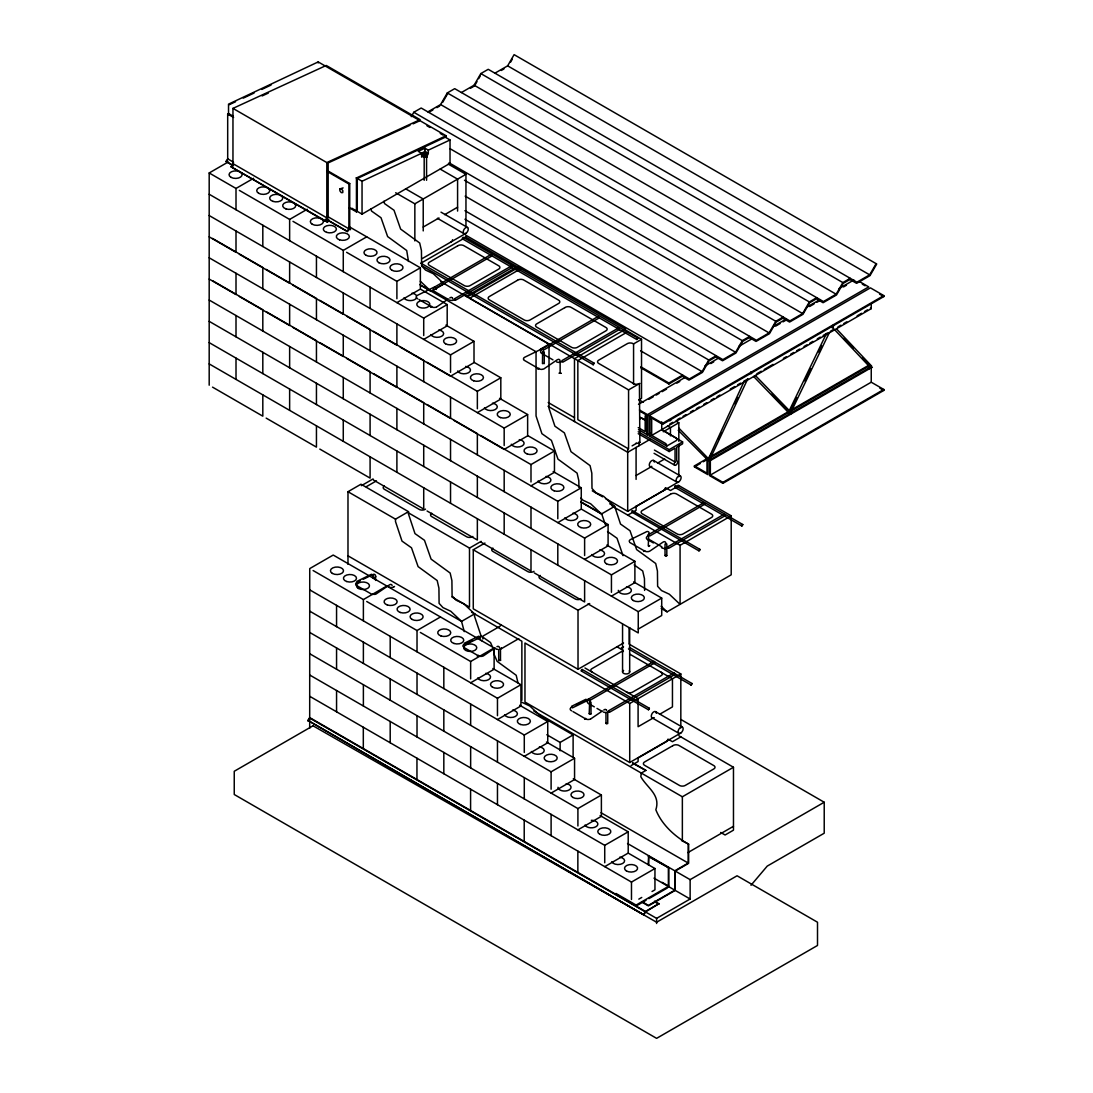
<?xml version="1.0" encoding="UTF-8"?>
<svg xmlns="http://www.w3.org/2000/svg" width="1093" height="1093" viewBox="0 0 1093 1093"><rect width="100%" height="100%" fill="white"/><g stroke="black" fill="none" stroke-linecap="round" stroke-linejoin="round"><path stroke-width="1.5" d="M423.032 156.121L423.961 152.924L426.297 152.774L427.773 153.84L426.844 157.037L424.494 157.187L423.032 156.121L423.92 154.892M424.494 157.187L424.535 155.233L423.073 154.154M426.844 157.037L427.773 153.84M339.95 188.87L339.855 190.756L341.262 192.628L342.751 192.614L342.847 190.728L341.44 188.857L339.95 188.87L343.12 187.887M752.271 372.071L751.028 373.779L751.301 372.044M653.71 661.798L654.502 661.552L654.885 662.836L590.848 699.848M454.51 298.813L454.62 299.742M707.717 459.361L708.36 460.495L709.617 459.893L678.753 428.019M788.6 411.979L789.501 413.154L790.458 411.815M424.193 180.29L424.193 153.061L425.382 152.364L426.571 153.061L426.571 180.277M426.571 153.061L425.382 153.744L424.193 153.061M544.259 352.042L544.259 363.614L542.606 363.354M498.736 660.459L500.485 660.322L498.736 660.459L498.709 650.376M589.209 713.729L590.999 713.729L589.209 713.729L589.66 701.679M607.749 711.789L607.722 723.539L606.424 723.853L606.232 723.047M649.788 545.571L648.928 546.432L648.709 545.489M666.812 543.986L666.812 555.613L665.924 556.118L665.036 555.613L665.036 544.013M542.483 363.614L542.606 351.727M648.272 545.94L648.709 533.89M431.721 306.313L430.546 307.229M538.986 368.245L537.811 369.147M478.447 655.281L477.272 656.183M585.725 718.361L584.646 719.344M644.774 550.558L643.586 551.473M752.093 372.071L751.356 372.918L750.659 372.207M455.535 300.233L511.975 267.648L511.975 266.624L511.21 266.077L454.62 298.717M649.884 535.925L704.848 504.16L704.302 502.753L703.701 503.326M501.236 647.766L501.345 648.709M608.514 710.846L608.61 711.775M708.565 458.541L743.513 382.659M747.544 379.298L709.944 459.169L709.056 458.8L711.256 454.114M718.402 438.867L721.257 432.76M734.838 403.782L737.707 397.674M789.16 410.845L826.212 334.034M790.157 411.364L796.756 397.674M804.817 380.965L810.678 368.806M818.753 352.083L821.676 346.003M788.477 412.362L790.362 413.386L829.546 332.258M833.891 328.925L869.946 367.125L871.367 367.166L871.449 365.882L836.773 329.157M411.269 116.637L413.782 112.278L421.188 108.016L789.911 320.905L802.631 313.554L809.339 301.941L816.731 297.679M427.882 111.882L440.602 104.545L447.31 92.932L454.702 88.656L823.439 301.545L836.145 294.208L842.853 282.595L850.258 278.319M442.624 102.414L447.652 93.697M461.41 92.536L474.116 85.186L480.824 73.573L488.229 69.31L856.953 282.185L869.673 274.849L876.135 263.659M476.985 81.606L474.471 85.951L470.441 88.273M478.666 78.696L480.333 75.8M494.924 73.176L507.644 65.84L514.106 54.65L876.723 264L870.014 275.614L856.611 283.36L849.22 279.098M510.499 62.246L512.18 59.35M308.007 720.478L309.688 717.582L645.485 911.453L658.888 903.706L645.485 911.931L643.804 914.841L308.007 720.478L643.804 914.841M308.007 720.97L309.688 718.06L656.606 918.366L690.134 899.006L690.134 879.646L824.218 802.235L824.218 833.208L767.231 866.107L751 885.262M640.594 350.798L689.355 378.957L702.061 371.62L708.77 360.007L716.175 355.731M464.962 210.703L722.869 359.611L735.589 352.26L742.297 340.647L749.689 336.384M449.045 162.802L756.397 340.251L769.103 332.914L775.811 321.301L783.216 317.025M643.804 914.349L645.485 911.453M232.29 165.125L226.019 161.45L227.686 158.827L227.686 114.027L228.533 113.549L232.959 116.104M226.374 161.723L227.809 159.469M328.925 219.884L327.531 222.07L324.84 220.936L230.978 166.751L232.959 163.636L232.959 108.385L326.247 65.457L420.108 119.656L326.821 162.57L232.959 108.385M232.768 165.904L233.67 164.496M324.84 220.936L326.821 217.835L326.821 162.57M326.52 219.474L347.219 231.429L348.899 228.806L348.899 184.007L326.725 171.205M347.219 231.429L349.733 228.314L349.733 183.528L327.558 170.727M632.041 510.923L631.904 512.139L698.946 550.845L699.834 550.339L699.834 549.314L632.355 510.65M665.063 555.476L666.812 555.613M436.831 287.801L491.795 256.035L491.249 254.642L490.648 255.202M511.21 266.077L512.071 267.553M598.076 316.519L598.964 318.063L598.076 316.519L541.8 349.009M618.474 327.996L619.239 329.58L618.474 327.996L561.884 360.635M724.031 514.325L725.028 515.773L668.588 548.358M609.525 712.281L674.996 674.449L674.449 673.042L673.903 673.821M448.444 298.908L437.487 306.368A3.825 2.213 0 0 1 436.681 306.928M495.17 647.862L484.226 655.335A3.825 2.213 0 0 1 477.805 655.486L464.402 647.753A4.017 2.323 0 0 1 463.582 647.22M602.434 710.942L591.491 718.415A3.825 2.213 0 0 1 590.671 718.975M635.853 443.307A4.194 2.418 0 0 0 639.856 442.364L639.419 383.616A4.194 2.418 0 0 1 633.148 383.342L599.21 363.737A4.194 2.418 0 0 1 599.21 359.87L626.863 343.912A4.194 2.418 0 0 1 633.571 343.912L641.523 339.308L641.523 398.344L638.872 399.874M670.842 419.521C667.113 421.338 672.181 420.996 670.515 419.07M446.094 136.816L446.094 135.764L318.186 61.918L228.533 104.149L228.533 114.929M209.187 385.201L209.187 172.967L228.246 161.955M209.187 172.967L236.006 188.447L253.603 178.296M428.88 112.278L432.896 109.956M436.927 107.633L439.605 106.089M501.291 70.471L503.969 68.927M348.899 184.007L349.733 183.528M239.353 190.387L289.631 219.42L307.229 209.255M446.094 135.764L356.441 177.995L356.441 211.864L357.274 211.386L357.274 178.487L445.261 137.199M420.955 153.676L424.972 151.353L428.333 153.28L428.306 150.151L424.945 148.211L418.277 151.353L421.625 153.28L421.625 157.16L424.303 155.602M351.727 208.176L362.043 214.132L450.029 163.335L450.029 139.959L445.602 137.404M395.666 192.751L414.848 203.817L465.96 174.306L465.96 226.593M292.992 221.346L343.27 250.379L366.729 236.839M423.223 227.043L438.976 217.958M444.701 214.652L457.584 207.205M465.96 233.328L423.223 258.003A4.194 2.418 0 0 1 422.294 258.535M420.682 263.345L465.96 237.208M346.618 252.319L396.896 281.352L420.368 267.799L420.368 289.085L396.896 302.638M434.536 287.076L490.812 254.601M420.778 285.41L431.079 291.353L444.291 283.729M209.187 194.253L423.715 318.118L447.187 304.564L447.187 325.864L423.715 339.404M466.383 296.244L517.495 266.733L625.606 329.143L574.481 358.668L574.481 421.556M467.217 296.954L518.342 267.443L465.222 236.785M520.855 268.673L469.73 298.184L628.571 389.887L639.883 383.356M209.187 215.54L450.535 354.883L474.007 341.344L474.007 362.63L450.535 376.183L400.257 347.15M540.366 349.214L549.028 344.213L440.657 281.625M544.109 349.733L598.964 318.063M427.076 362.302L477.354 391.335L500.813 377.782L500.813 399.082L477.354 412.621M562.799 362.166L619.239 329.58M347.984 564.33L347.984 491.713L360.977 484.213L408.495 511.661L408.495 514.065L414.985 533.603L424.48 540.297L431.093 559.124L450.166 573.046L451.901 580.615L452.092 595.863L455.972 600.098L463.774 603.76L474.54 613.897L474.54 616.315L481.043 635.839M361.387 485.675L373.068 478.925M366.196 486.768L376.429 480.865M209.187 257.798L504.174 428.101L527.632 414.561L527.632 435.847L504.174 449.401L453.882 420.368M347.984 491.713L395.502 519.161L408.495 511.661M640.812 366.824L668.889 383.028L682.647 375.09M640.812 367.781L668.889 383.998L682.305 376.252M715.819 356.905L709.111 360.772L702.416 372.385L689 380.132L681.622 375.855M749.347 337.546L742.639 341.426L735.931 353.025L722.528 360.772L715.136 356.509M782.861 318.2L776.153 322.066L769.458 333.679L756.042 341.426L748.664 337.15M849.903 279.494L843.195 283.36L836.5 294.973L823.084 302.72L816.389 298.84L809.681 302.72L802.972 314.319L789.57 322.066L782.178 317.803M480.701 435.52L530.993 464.552L554.452 450.999L554.452 472.299L530.993 485.839M638.503 404.328L684.232 377.932M704.876 366.005L718.156 358.34M738.8 346.426L752.08 338.762M772.724 326.834L786.004 319.17M806.648 307.256L819.928 299.591M839.096 288.525L853.852 279.999M648.832 399.341L653.259 396.786M656.21 395.079L659.161 393.371M662.112 391.677L666.539 389.122M676.854 383.151L679.805 381.457M710.778 363.573L713.729 361.865M775.675 326.097L780.101 323.542M783.053 321.848L786.004 320.14M809.599 306.518L814.025 303.963M816.977 302.255L819.928 300.561M843.523 286.926L846.474 285.232M639.446 409.984L647.493 414.63L868.73 286.899L859.344 281.475M661.73 421.884L661.743 429.617L675.597 437.637A2.09 1.216 60 0 1 676.827 440.274L666.771 446.067L649.174 435.916L649.174 415.586L870.411 287.855L883.813 295.602L883.813 296.572L662.577 424.303L650.007 417.048L650.007 436.394M649.174 415.586L662.577 423.333L883.813 295.602M640.375 411.474L646.66 415.108L646.66 434.467L647.493 434.946L650.444 433.238M313.104 570.532L363.382 599.565L386.84 586.012M632.096 445.876L636.495 443.334M669.818 423.988L672.769 422.294M677.195 419.739L680.147 418.032M683.098 416.324L686.035 414.63M690.462 412.075L693.413 410.367M696.364 408.659L699.315 406.965M703.742 404.41L706.693 402.702M711.119 400.147L714.071 398.439M717.008 396.745L719.959 395.038M730.288 389.081L734.715 386.526M737.666 384.818L740.617 383.124M743.568 381.416L747.995 378.861M756.834 373.751L761.261 371.196M764.212 369.489L773.065 364.379M783.38 358.422L786.332 356.714M790.758 354.159L793.709 352.465M796.66 350.757L799.611 349.05M804.038 346.495L806.989 344.801M809.94 343.093L812.891 341.385M817.304 338.844L820.256 337.136M823.207 335.428L827.633 332.873M830.584 331.179L833.535 329.471M837.962 326.916L840.913 325.208M843.864 323.514L846.802 321.807M857.131 315.85L861.557 313.295M864.508 311.587L867.459 309.879M666.771 446.067A2.09 1.216 60 0 0 665.541 443.444L651.688 435.424L871.244 308.663L871.244 303.827M650.403 439.181L627.696 452.283L548.03 406.282M663.287 431.749L678.821 422.772L678.821 441.326M407.525 512.316L469.498 548.085L481.18 541.349M623.556 642.998L578.019 669.285L473.269 608.815L473.269 549.779L484.95 543.043M209.187 300.056L557.799 501.318L581.271 487.779L581.271 509.065L557.799 522.618M638.23 431.749L669.189 449.619L682.592 441.886L682.592 443.813L676.731 447.201L676.731 461.014A2.364 1.366 -60 0 1 677.168 463.678A2.364 1.366 -60 0 1 674.6 465.153A2.364 1.366 -60 0 1 675.05 461.984L675.05 448.171L669.189 451.559L638.23 433.689M636.085 475.51L651.824 466.41A3.552 2.049 -60 0 1 649.283 464.99A3.552 2.049 -60 0 1 651.797 460.631A3.552 2.049 -60 0 1 654.311 462.079M657.549 463.118L664.708 458.978M580.807 502.042L601.464 513.97L614.662 506.346L620.523 524.053L630.019 530.747L636.618 549.574L655.704 563.496L657.439 571.065L657.617 586.313L661.511 590.548L669.312 594.209L680.078 604.347L680.078 545.325L612.203 506.141M694.424 465.905L706.993 473.173L706.993 458.65L707.827 459.142L707.827 474.622L694.424 466.875L694.424 465.905L707.704 458.24M708.469 457.803L788.176 411.774M791.127 410.08L867.897 365.759L868.73 366.237L868.73 369.338M694.424 466.875L700.326 463.473M703.277 461.765L706.228 460.057M709.302 458.281L868.73 366.237M871.244 382.208L883.813 389.463L883.813 390.433L722.91 483.325L709.507 475.592L709.507 460.098L870.411 367.207L871.244 367.699L871.244 382.208L710.341 475.1L710.341 460.59L871.244 367.699M366.729 601.492L417.02 630.524L440.479 616.971M665.364 488.093A4.194 2.418 0 0 1 663.738 490.402L635.989 506.428A4.194 2.418 0 0 1 635.566 506.701M605.563 498.531L627.696 511.319L678.821 481.794M209.187 321.342L584.618 538.098L608.091 524.544L608.091 545.844L584.618 559.384M627.696 515.186L636.085 510.349L636.085 506.469M678.821 485.675L670.446 490.511L666.061 487.984M474.758 613.774L461.56 621.398L347.984 555.831M710.341 475.1L722.91 482.368L883.813 389.463M647.589 535.201L703.851 502.712M483.106 636.003L500.129 626.18M209.187 342.628L611.438 574.863L634.896 561.324L634.896 582.61L611.438 596.15M724.126 514.229L667.673 546.828L667.673 547.853M420.368 632.464L470.646 661.484L494.118 647.944L494.118 669.23L470.646 682.783M680.078 545.325L731.203 515.814L731.203 574.836L667.085 611.848L661.21 608.459M518.82 638.613L501.81 648.436A4.194 2.418 0 0 1 500.321 649.146M473.269 549.779L578.019 610.263L589.701 603.514M209.187 363.914L638.257 611.643L661.716 598.09L661.716 615.509L638.257 629.062M309.743 589.878L497.465 698.263L520.924 684.71L520.924 705.996L497.465 719.549M620.756 648.491L623.556 646.878M309.743 611.165L524.285 735.029L547.743 721.489L547.743 742.775L524.285 756.315M588.526 699.124L653.887 661.388M608.61 710.751L673.998 673.001M546.828 734.728L560.122 742.42L573.115 734.92L573.115 756.588M680.83 733.007L629.718 762.518L524.968 702.034L524.968 643.012L629.718 703.496L680.83 673.971L680.83 727.952M309.743 632.464L551.104 771.808L574.563 758.255L574.563 779.541L551.104 793.094M653.846 717.623L638.093 726.708L638.093 698.646L584.974 667.987M659.571 714.316L672.455 706.884L672.455 678.821L629.609 654.079M631.112 765.578L638.093 761.548L638.093 757.681M680.83 736.873L672.455 741.71L668.069 739.182M309.743 653.751L577.91 808.574L601.382 795.021L601.382 816.321L577.91 829.86M632.587 763.215L645.895 770.415L641.29 773.079L640.826 776.754C647.261 788.026 660.732 794.707 655.855 809.776C661.675 824.655 675.228 836.883 688.645 844.151L688.645 863.306L675.228 871.053L675.228 890.399L648.409 905.878L642.506 902.476M533.849 711.051L682.36 796.783L733.471 767.272L733.471 830.161L725.096 834.997L720.711 832.47M309.743 675.037L604.73 845.34L628.202 831.8L628.202 853.087L604.73 866.64M648.258 864.795L648.668 856.202L668.779 867.815L668.779 887.161M681.513 840.531L688.645 844.151M309.743 696.323L631.481 882.078L654.953 868.539L654.953 889.825L652.015 891.519M687.934 852.581L733.471 826.294M648.258 856.434L668.779 867.815M627.532 843.509L674.818 870.807L688.221 863.06L688.221 844.397M638.818 899.129L641.755 897.449M615.987 894.416L615.987 893.459L636.099 905.072L668.779 886.191L662.085 882.324M646.045 900.29L636.099 906.029L636.099 905.072M648.887 898.651L667.358 887.981M642.506 901.985L648.409 905.4L674.818 890.167L674.818 870.807M539.751 349.897L525.2 357.015A4.017 2.323 0 0 0 523.971 357.794M356.96 581.339L371.483 574.249M360.307 580.697L357.397 582.118A4.017 2.323 0 0 0 356.687 585.575M363.218 579.276L371.948 575A3.962 2.459 -55.7 0 1 375.568 577.104L375.568 580.424M464.238 643.271L478.748 636.181M471.944 640.498L464.662 644.05A4.017 2.323 0 0 0 464.183 644.269M465.099 644.815L479.69 637.684M571.502 706.351L586.012 699.26M576.298 704.985L586.49 700.012A3.962 2.459 -55.7 0 1 588.908 699.342M572.363 707.895L586.955 700.763M229.366 104.641L235.542 101.745M243.261 98.124L254.068 93.055M261.787 89.421L271.037 85.076M356.154 177.831L362.043 181.233L421.625 153.28M428.306 150.151L450.029 139.959M262.129 95.938L268.304 93.096M410.012 125.258L328.16 162.925L328.16 217.685L326.629 220.089L327.531 220.472M413.099 123.837L419.275 121.009M349.733 228.314L350.566 229.694A2.391 1.38 -60 0 0 348.681 229.954M462.872 238.821L462.271 238.26L463.186 237.29L637.629 337.969L637.629 338.994L636.741 339.499L462.558 238.902M724.891 515.814L724.126 515.254M500.375 625.018L501.14 625.333M790.362 413.386L789.201 412.662M594.045 363.122L593.157 364.666L594.045 363.122L421.215 263.345M741.928 526.02L742.789 524.531L675.652 485.729L674.764 486.235L674.764 487.273L741.805 525.979L742.789 524.531M648.518 709.781L649.379 708.291L582.241 669.49L581.353 669.995L581.353 671.034L648.395 709.74L649.379 708.291M424.535 155.233L426.885 155.069M375.801 576.653L374.803 577.309M637.629 337.969L636.741 339.499M674.764 487.273L675.652 485.729M699.834 549.314L698.946 550.845M692.019 683.521L691.131 685.065L692.019 683.521L629.349 647.343M581.353 671.034L582.241 669.49M230.978 166.751L327.531 222.07M522.017 702.334L529.818 705.996L540.584 716.134L573.115 734.92M708.892 458.459L710.108 459.183M507.644 65.84L869.673 274.849M862.309 284.153L865.096 285.765M879.619 294.154L883.813 296.572M480.824 73.573L842.853 282.595M870.411 308.185L871.244 308.663M474.116 85.186L836.145 294.208M447.31 92.932L809.339 301.941M440.602 104.545L802.631 313.554M871.545 366.988L872.378 367.48M413.782 112.278L775.811 321.301M426.98 125.777L429.918 127.471M440.219 133.414L443.157 135.108M879.797 388.111L883.813 390.433M449.933 148.634L769.103 332.914M448.253 164.087L465.96 174.306M464.484 180.263L742.297 340.647M440.192 169.101L457.584 179.143L457.584 211.072M465.167 196.139L735.589 352.26M464.949 219.242L708.77 360.007M405.571 188.788L423.223 198.981L423.223 230.91M790.389 412.73L791.236 413.209M790.253 413.359L791.1 413.851M441.012 212.165L467.531 227.467A3.552 2.049 -60 0 1 466.397 232.973A3.552 2.049 -60 0 1 463.323 231.197A3.552 2.049 -60 0 1 467.531 227.467M437.446 218.313L463.978 233.629M465.645 235.118L702.061 371.62M641.523 339.308L624.772 329.635L624.772 330.605M227.686 114.027L233.601 117.443M349.091 207.629L356.441 211.864M421.802 265.736L593.157 364.666M348.981 226.593L420.368 267.799M227.686 158.827L233.601 162.242M326.725 216.004L348.899 228.806M232.959 163.636L326.821 217.835M326.93 219.666L347.642 231.593M226.019 161.45L233.41 165.712M638.981 399.778L643.408 402.333M675.87 421.065L678.821 422.772M434.959 291.735L447.037 298.703M543.576 354.433L552.962 359.857M667.509 425.915L670.446 427.609L670.446 435.861M419.739 284.563L536.048 351.714L536.048 415.955L541.909 433.675L551.405 440.37L558.004 459.183L577.09 473.119L578.825 480.674L578.907 487.464M420.559 289.208L447.187 304.564M639.856 417.212L645.744 420.614M661.962 429.973L682.592 441.886M709.944 459.169L710.778 459.661M709.507 460.098L710.341 460.59M419.015 299.55L431.079 306.518A3.825 2.213 0 0 0 436.162 307.147M445.903 325.113L474.007 341.344M654.42 450.07L675.05 461.984M639.883 442.378L639.009 441.886L639.009 445.753M654.065 453.308L674.695 465.222M653.573 460.454L680.392 475.933A3.552 2.049 -60 0 1 679.259 481.439A3.552 2.049 -60 0 1 676.184 479.663A3.552 2.049 -60 0 1 680.392 475.933M548.194 402.511L574.481 417.69M474.198 362.425L500.813 377.782M650.021 466.615L676.827 482.095M678.084 485.142L731.203 515.814M499.542 398.33L527.632 414.561M212.534 238.452L262.812 267.471L262.812 288.757M266.173 269.411L316.451 298.444L316.451 319.73M319.798 300.37L370.09 329.403L370.09 350.689M373.437 331.343L423.715 360.376L423.715 381.662M209.187 236.839L236.006 252.319L236.006 231.033M239.353 254.259L289.631 283.278L289.631 261.992M292.992 285.218L343.27 314.251L343.27 292.965M346.618 316.178L396.896 345.21L396.896 323.924M527.837 435.642L554.452 450.999M592.297 490.866L602.626 496.837M610.222 503.777L614.662 506.346M610.017 503.914L614.444 506.469L603.678 496.318L595.876 492.67L591.996 488.434L591.819 473.187L590.07 465.618L570.997 451.682L564.384 432.869L554.902 426.174L549.028 408.454L549.028 344.213M553.167 471.561L581.271 487.779M212.534 280.696L262.812 309.729L262.812 331.015M266.173 311.669L316.451 340.688L316.451 361.988M319.798 342.628L370.09 371.661L370.09 392.947M373.437 373.587L423.715 402.62L423.715 423.906M427.076 404.56L477.354 433.593L477.354 454.879M209.187 279.084L236.006 294.563L236.006 273.277M239.353 296.504L289.631 325.536L289.631 304.25M292.992 327.476L343.27 356.496L343.27 335.209M346.618 358.436L396.896 387.469L396.896 366.182M400.257 389.395L450.535 418.428L450.535 397.142M648.45 539.068L661.88 546.828M648.012 539.846L653.382 542.948M580.97 501.892L601.669 513.847L605.385 524.613M581.462 509.174L608.091 524.544M606.806 545.093L634.896 561.324M633.626 581.872L661.716 598.09M212.534 387.141L262.812 416.173L262.812 394.887M266.173 418.113L316.451 447.133L316.451 425.846M319.798 449.073L370.09 478.106L370.09 456.819M373.437 480.032L423.715 509.065L423.715 487.779M427.076 511.005L477.354 540.038L477.354 518.738M480.701 541.964L530.993 570.997L530.993 549.711M534.34 572.937L584.618 601.956L584.618 580.67M587.979 603.896L638.257 632.929L638.257 611.643M629.199 644.16L680.83 673.971M628.461 648.873L691.131 685.065M617.176 646.906L622.955 650.253M681.021 719.563L824.218 802.235M655.581 711.666L682.401 727.146A3.552 2.049 -60 0 1 681.281 732.652A3.552 2.049 -60 0 1 678.193 730.875A3.552 2.049 -60 0 1 682.401 727.146M451.792 596.901L469.498 607.121L469.498 548.085M471.589 612.189L521.867 641.222L521.867 700.258M652.029 717.814L678.849 733.307M678.89 735.753L733.471 767.272M494.118 647.944L333.215 555.053L309.743 568.592L309.688 728.307M588.963 703.769L594.319 706.87M597.01 708.414L601.027 710.737M357.138 585.821L370.541 593.554A3.825 2.213 0 0 0 373.191 594.469M573.005 711.598L585.069 718.566A3.825 2.213 0 0 0 590.165 719.18M492.834 668.492L520.924 684.71M632.656 762.764L645.895 770.415M519.653 705.258L547.743 721.489M546.459 742.038L574.563 758.255M573.279 778.803L601.382 795.021M601.041 812.741L688.221 863.06M600.098 815.569L628.202 831.8M675.365 871.135L690.134 879.646M628.325 853.168L654.953 868.539M653.997 878.144L674.818 890.167M675.365 890.481L690.134 899.006M654.475 901.151L658.888 903.706M655.95 902.49L658.888 904.198M645.512 420.177L641.359 417.772A2.09 1.216 60 0 0 640.129 419.002M638.23 427.582L645.157 431.598L645.184 416.119A3.306 1.913 60 0 1 646.66 415.108L646.837 434.495L638.462 429.645M607.53 531.553L617.026 538.248L623.01 555.64M483.42 637.52L490.525 642.534L492.369 646.796M833.358 324.84L833.426 326.22L832.292 326.329M634.2 564.917L642.711 570.997L644.446 578.566L644.597 590.425M871.449 365.882L870.042 365.841L869.946 367.125M444.072 283.852L433.306 273.715L425.505 270.053L421.625 265.818L421.433 250.57L419.698 243.001L400.625 229.079L394.013 210.252L384.517 203.558L383.971 201.249M420.313 281.215L431.079 291.353M601.464 513.97L590.698 503.818L582.883 500.17L580.943 498.053M661.101 606.219L667.085 611.848M678.247 430.273L707.922 460.249M755.263 375.391L790.307 411.624M771.986 394.067L787.22 409.82M753.555 376.402L788.804 412.867M844.028 338.256L853.305 348.08M862.582 357.903L870.697 366.51M393.972 586.572L394.081 586.777A4.194 2.418 0 0 0 394.532 586.504M464.252 631.631L461.56 621.398L450.781 611.26L442.979 607.599L439.099 603.363L438.921 588.116L437.186 580.547L418.1 566.611L411.501 547.798L402.005 541.103L395.502 521.566L395.502 519.161M370.978 208.736L371.538 211.058L381.02 217.753L387.632 236.58L406.705 250.502L408.495 261.459M517.959 682.852L516.21 675.283L497.137 661.361L494.036 654.215L493.599 649.625M424.945 148.211L424.972 151.353M651.688 435.424L651.674 419.944A3.306 1.913 60 0 0 650.007 417.048M722.91 482.368L722.91 483.325M682.36 796.783L682.36 840.626M678.821 444.701L678.821 476.739M669.189 449.619L669.189 451.559M668.889 383.028L668.889 383.998M668.37 868.047L668.37 886.437M662.577 423.333L662.577 424.303M656.606 918.366L656.606 923.489M648.668 856.202L648.668 864.549M647.493 414.63L647.493 434.946M636.085 447.447L636.085 479.376M633.571 343.912L633.571 384.381M631.481 882.078L631.481 899.498M629.677 627.614L629.677 671.894M629.718 703.496L629.718 762.518M629.144 627.969L629.144 643.64M628.571 389.887L628.571 448.909M628.12 332.532L628.12 331.562L577.842 360.594L577.842 419.63L627.696 448.417L627.696 511.319M622.559 624.212L622.559 671.894M611.438 574.863L611.438 592.283M605.973 713.456L605.973 723.402M604.73 845.34L604.73 862.76M590.999 702.157L590.999 713.729M584.618 538.098L584.618 555.517M578.019 610.263L578.019 669.285M577.91 808.574L577.91 825.994M577.855 851.119L577.855 872.405M560.135 373.287L560.135 361.687A4.591 2.418 -64 0 0 557.881 359.46M560.122 742.42L560.122 750.754M557.799 501.318L557.799 518.738M557.799 543.904L557.799 565.19M551.104 771.808L551.104 789.228M551.104 814.381L551.104 835.667M530.993 464.552L530.993 481.972M530.993 507.125L530.993 528.425M524.285 735.029L524.285 752.449M524.285 777.615L524.285 798.901M524.216 820.146L524.216 841.432M504.174 428.101L504.174 445.52M504.174 470.359L504.174 491.645M504.174 512.931L504.174 534.231M500.485 650.362L500.485 660.322M497.465 698.263L497.465 715.683M497.465 740.835L497.465 762.122M497.465 783.421L497.465 804.708M477.354 391.335L477.354 408.755M477.354 476.165L477.354 497.452M470.646 661.484L470.646 678.903M470.646 704.07L470.646 725.356M470.646 746.642L470.646 767.928M470.591 789.187L470.591 810.473M450.535 354.883L450.535 372.303M450.535 439.4L450.535 460.686M450.535 481.972L450.535 503.258M443.826 667.29L443.826 688.59M443.826 709.876L443.826 731.162M443.826 752.449L443.826 773.735M423.715 318.118L423.715 335.537M423.715 445.206L423.715 466.492M417.02 630.524L417.02 651.811M417.02 673.097L417.02 694.397M417.02 715.683L417.02 736.969M416.952 758.214L416.952 779.514M414.848 203.817L414.848 240.925M396.896 281.352L396.896 298.758M396.896 408.427L396.896 429.713M396.896 451.013L396.896 472.299M390.201 636.331L390.201 657.617M390.201 678.903L390.201 700.203M390.201 721.489L390.201 742.775M370.09 287.158L370.09 308.445M370.09 414.233L370.09 435.52M363.382 599.565L363.382 620.851M363.382 642.137L363.382 663.424M363.382 684.71L363.382 705.996M363.313 727.255L363.313 748.541M362.043 181.233L362.043 214.132M343.27 250.379L343.27 271.665M343.27 377.468L343.27 398.754M343.27 420.04L343.27 441.326M336.562 605.358L336.562 626.658M336.562 647.944L336.562 669.23M336.562 690.516L336.562 711.803M318.186 61.918L318.186 62.97M316.451 256.186L316.451 277.472M316.451 383.274L316.451 404.56M289.631 219.42L289.631 240.706M289.631 346.495L289.631 367.781M289.631 389.081L289.631 410.367M262.812 225.226L262.812 246.512M262.812 352.301L262.812 373.587M236.006 188.447L236.006 209.733M236.006 315.535L236.006 336.822M236.006 358.108L236.006 379.394M653.805 717.636A3.552 2.049 -60 0 1 651.291 716.188A3.552 2.049 -60 0 1 653.805 711.83A3.552 2.049 -60 0 1 656.319 713.292M626.535 586.709A6.517 3.757 0 0 1 631.262 590.999A6.517 3.757 0 0 1 624.281 594.1A6.517 3.757 0 0 1 618.324 590.357M599.715 549.943A6.517 3.757 0 0 1 602.639 556.241A6.517 3.757 0 0 1 591.737 554.547M572.896 513.177A6.517 3.757 0 0 1 575.82 519.462A6.517 3.757 0 0 1 564.917 517.781M546.076 476.398A6.517 3.757 0 0 1 549 482.696A6.517 3.757 0 0 1 538.098 481.016M519.271 439.632A6.517 3.757 0 0 1 522.181 445.93A6.517 3.757 0 0 1 511.278 444.236M492.451 403.18A6.517 3.757 0 0 1 495.375 409.479A6.517 3.757 0 0 1 484.459 407.798M465.632 366.415A6.517 3.757 0 0 1 468.555 372.713A6.517 3.757 0 0 1 457.653 371.019M438.812 329.963A6.517 3.757 0 0 1 441.736 336.261A6.517 3.757 0 0 1 430.833 334.581M416.611 297.802A6.517 3.757 0 0 1 410.312 300.589A6.517 3.757 0 0 1 404.014 297.802M411.993 293.197A6.517 3.757 0 0 1 416.611 295.861M421.611 300.698A6.517 3.757 0 0 1 429.713 304.988A6.517 3.757 0 0 1 419.562 307.406A6.517 3.757 0 0 1 420.04 301.067M463.938 646.728A6.517 3.757 0 0 1 474.417 644.815A6.517 3.757 0 0 1 472.982 651.114A6.517 3.757 0 0 1 463.705 647.698M485.743 673.343A6.517 3.757 0 0 1 488.667 679.627A6.517 3.757 0 0 1 477.764 677.947M512.562 710.108A6.517 3.757 0 0 1 515.486 716.407A6.517 3.757 0 0 1 504.583 714.713M539.382 746.874A6.517 3.757 0 0 1 542.306 753.173A6.517 3.757 0 0 1 531.389 751.492M566.201 783.654A6.517 3.757 0 0 1 570.929 787.944A6.517 3.757 0 0 1 563.933 791.031A6.517 3.757 0 0 1 557.99 787.288M591.327 820.296A6.517 3.757 0 0 1 597.816 823.726A6.517 3.757 0 0 1 592.461 827.77A6.517 3.757 0 0 1 585.028 825.037M619.758 857.158A6.517 3.757 0 0 1 622.682 863.456A6.517 3.757 0 0 1 611.779 861.762M452.502 239.736A4.194 2.418 0 0 1 450.876 242.045M580.943 598.937A4.194 2.418 0 0 1 574.672 598.65L540.721 579.058A4.194 2.418 0 0 1 540.243 575.437M534.026 571.311A4.194 2.418 0 0 1 527.318 571.311L493.38 551.719A4.194 2.418 0 0 1 492.888 548.099M665.268 488.147A4.194 2.418 0 0 1 663.642 490.456M542.224 353.667A4.194 2.418 0 0 1 541.336 350.32M561.911 361.687A4.194 2.418 0 0 1 556.569 361.92M524.49 360.471A4.017 2.323 0 0 0 524.941 360.717L538.343 368.45A3.825 2.213 0 0 0 540.366 369.297M524.121 360.184A4.017 2.323 0 0 1 523.547 358.463M557.471 359.638A4.591 2.418 -64 0 0 557.075 359.898L544.765 368.3A3.825 2.213 0 0 1 542.866 369.229M540.256 349.582A3.962 2.459 -55.7 0 1 543.371 352.001M542.251 369.338A3.825 2.213 0 0 1 540.994 369.366M629.199 670.87A3.552 2.049 0 0 1 628.161 673.575A3.552 2.049 0 0 1 623.393 673.22A3.552 2.049 0 0 1 623.597 670.446M623.393 651.455A4.194 2.418 0 0 0 620.045 652.425L592.392 668.397A4.194 2.418 0 0 0 592.392 672.263M660.691 672.017A4.194 2.418 0 0 1 660.691 675.898L633.038 691.855A4.194 2.418 0 0 1 626.33 691.855M425.505 509.147A4.194 2.418 0 0 1 418.797 509.147L384.859 489.541A4.194 2.418 0 0 1 384.367 485.92M481.699 640.703A4.194 2.418 0 0 1 481.207 640.457M480.455 639.842A4.194 2.418 0 0 1 480.018 638.763M480.455 637.684A4.194 2.418 0 0 1 480.797 637.356M499.733 649.297A4.194 2.418 0 0 1 499.091 649.379M497.807 649.379A4.194 2.418 0 0 1 497.178 649.297M496.577 649.146A4.194 2.418 0 0 1 495.525 648.723M463.077 646.564A4.017 2.323 0 0 1 463.432 644.829M496.932 646.673A4.591 2.418 -64 0 1 499.515 647.766M481.644 636.263A3.962 2.459 -55.7 0 1 482.833 639.036M479.212 636.932A3.962 2.459 -55.7 0 1 480.729 636.249M472.845 536.472A4.194 2.418 0 0 1 466.137 536.472L432.2 516.88A4.194 2.418 0 0 1 431.721 513.259M374.421 578.771A4.194 2.418 0 0 1 373.191 577.91M372.945 577.569A4.194 2.418 0 0 1 372.795 577.2M372.795 576.462A4.194 2.418 0 0 1 372.945 576.093M373.191 575.751A4.194 2.418 0 0 1 373.519 575.424M393.617 587.023A4.194 2.418 0 0 1 388.753 587.023M392.127 585.424A4.591 2.418 -64 0 0 389.272 585.001L376.948 593.403A3.825 2.213 0 0 1 374.448 594.442M667.645 739.551A4.194 2.418 0 0 1 666.006 741.86L638.353 757.832A4.194 2.418 0 0 1 637.929 758.118M588.471 703.523A4.194 2.418 0 0 1 588.471 700.148M609.074 711.516A4.194 2.418 0 0 1 603.295 712.035M571.666 710.833A4.017 2.323 0 0 1 570.437 708.237M571.038 707.608A4.017 2.323 0 0 1 571.94 707.116M606 709.617A4.591 2.418 -64 0 1 606.656 710.436M603.801 710.013A4.591 2.418 -64 0 1 605.686 709.48M589.619 699.766A3.962 2.459 -55.7 0 1 590.056 700.517M590.165 701.009A3.962 2.459 -55.7 0 1 590.097 702.116M434.481 291.489A4.194 2.418 0 0 1 433.73 288.716M455.071 299.468A4.194 2.418 0 0 1 449.291 299.988M417.676 298.785A4.017 2.323 0 0 1 416.447 296.189M417.048 295.575A4.017 2.323 0 0 1 417.936 295.083L432.486 287.965A3.962 2.459 -55.7 0 1 434.905 287.295M451.996 297.569A4.591 2.418 -64 0 1 452.789 298.799M449.81 297.965A4.591 2.418 -64 0 1 451.696 297.446M435.629 287.719A3.962 2.459 -55.7 0 1 436.066 288.484M436.162 288.962A3.962 2.459 -55.7 0 1 436.175 289.495M647.534 539.6A4.194 2.418 0 0 1 648.012 535.98M668.124 547.593A4.194 2.418 0 0 1 661.429 547.593M629.609 542.183A4.017 2.323 0 0 0 630.716 543.03L644.132 550.776A3.825 2.213 0 0 0 650.54 550.626L662.864 542.224A4.591 2.418 -64 0 1 665.924 544M629.281 541.5A4.017 2.323 0 0 1 630.989 539.327L645.539 532.223A3.962 2.459 -55.7 0 1 649.215 533.22M649.228 533.753A3.962 2.459 -55.7 0 1 649.16 534.327M636.085 506.373A4.194 2.418 0 0 1 635.648 506.66M832.169 327.599C833.535 329.826 833.932 323.555 832.169 327.599M559.274 373.164L561.023 373.287L559.274 373.164M457.584 245.911L429.932 261.883A4.194 2.418 0 0 0 429.932 265.749L463.869 285.341A4.194 2.418 0 0 0 470.564 285.341L498.23 269.384A4.194 2.418 0 0 0 498.23 265.503L464.279 245.911A4.194 2.418 0 0 0 457.584 245.911M517.495 280.286L489.842 296.244A4.194 2.418 0 0 0 489.842 300.124L523.779 319.716A4.194 2.418 0 0 0 530.488 319.716L558.14 303.745A4.194 2.418 0 0 0 558.14 299.878L524.203 280.286A4.194 2.418 0 0 0 517.495 280.286M564.849 307.625L537.196 323.583A4.194 2.418 0 0 0 537.196 327.449L571.133 347.055A4.194 2.418 0 0 0 577.842 347.055L605.495 331.083A4.194 2.418 0 0 0 605.495 327.217L571.557 307.625A4.194 2.418 0 0 0 564.849 307.625M670.446 494.282L642.78 510.24A4.194 2.418 0 0 0 642.78 514.12L676.731 533.712A4.194 2.418 0 0 0 683.426 533.712L711.078 517.74A4.194 2.418 0 0 0 711.078 513.874L677.141 494.282A4.194 2.418 0 0 0 670.446 494.282M313.022 725.793L234.244 771.275L234.244 794.502L656.606 1038.35L817.509 945.459L817.509 922.232L737.065 875.78L656.606 922.232L313.022 725.793M672.714 745.74L645.061 761.698A4.194 2.418 0 0 0 645.061 765.578L678.999 785.17A4.194 2.418 0 0 0 685.707 785.17L713.36 769.199A4.194 2.418 0 0 0 713.36 765.332L679.422 745.74A4.194 2.418 0 0 0 672.714 745.74M633.23 600.508A6.517 3.757 0 0 0 644.132 598.827A6.517 3.757 0 0 0 636.153 594.209A6.517 3.757 0 0 0 633.23 600.508M606.41 563.742A6.517 3.757 0 0 0 617.313 562.048A6.517 3.757 0 0 0 609.334 557.444A6.517 3.757 0 0 0 606.41 563.742M580.943 527.564A6.517 3.757 0 0 0 590.726 524.312A6.517 3.757 0 0 0 580.943 521.047A6.517 3.757 0 0 0 580.943 527.564M554.124 490.798A6.517 3.757 0 0 0 563.906 487.533A6.517 3.757 0 0 0 554.124 484.281A6.517 3.757 0 0 0 554.124 490.798M527.304 454.019A6.517 3.757 0 0 0 537.087 450.767A6.517 3.757 0 0 0 527.304 447.502A6.517 3.757 0 0 0 527.304 454.019M500.498 417.581A6.517 3.757 0 0 0 510.267 414.315A6.517 3.757 0 0 0 500.498 411.064A6.517 3.757 0 0 0 500.498 417.581M473.679 380.801A6.517 3.757 0 0 0 483.448 377.55A6.517 3.757 0 0 0 473.679 374.284A6.517 3.757 0 0 0 473.679 380.801M445.507 343.762A6.517 3.757 0 0 0 456.409 342.068A6.517 3.757 0 0 0 448.431 337.464A6.517 3.757 0 0 0 445.507 343.762M378.888 262.716A6.517 3.757 0 0 0 389.791 261.036A6.517 3.757 0 0 0 381.812 256.418A6.517 3.757 0 0 0 378.888 262.716M391.868 270.217A6.517 3.757 0 0 0 402.784 268.536A6.517 3.757 0 0 0 394.792 263.919A6.517 3.757 0 0 0 391.868 270.217M365.895 255.216A6.517 3.757 0 0 0 376.798 253.535A6.517 3.757 0 0 0 368.819 248.917A6.517 3.757 0 0 0 365.895 255.216M326.602 232.358A6.517 3.757 0 0 0 336.384 229.093A6.517 3.757 0 0 0 326.602 225.827A6.517 3.757 0 0 0 326.602 232.358M339.595 239.845A6.517 3.757 0 0 0 349.364 236.594A6.517 3.757 0 0 0 339.595 233.328A6.517 3.757 0 0 0 339.595 239.845M312.256 224.256A6.517 3.757 0 0 0 323.173 222.562A6.517 3.757 0 0 0 315.18 217.958A6.517 3.757 0 0 0 312.256 224.256M272.963 201.385A6.517 3.757 0 0 0 282.745 198.134A6.517 3.757 0 0 0 272.963 194.868A6.517 3.757 0 0 0 272.963 201.385M285.956 208.886A6.517 3.757 0 0 0 295.738 205.621A6.517 3.757 0 0 0 285.956 202.369A6.517 3.757 0 0 0 285.956 208.886M258.631 193.283A6.517 3.757 0 0 0 269.534 191.603A6.517 3.757 0 0 0 261.555 186.999A6.517 3.757 0 0 0 258.631 193.283M230.978 177.326A6.517 3.757 0 0 0 241.881 175.631A6.517 3.757 0 0 0 233.902 171.027A6.517 3.757 0 0 0 230.978 177.326M346.713 581.531A6.517 3.757 0 0 0 356.496 578.265A6.517 3.757 0 0 0 346.713 575.014A6.517 3.757 0 0 0 346.713 581.531M358.354 588.43A6.517 3.757 0 0 0 369.256 586.75A6.517 3.757 0 0 0 361.277 582.132A6.517 3.757 0 0 0 358.354 588.43M332.368 573.429A6.517 3.757 0 0 0 343.284 571.748A6.517 3.757 0 0 0 335.291 567.13A6.517 3.757 0 0 0 332.368 573.429M453.978 643.463A6.517 3.757 0 0 0 463.76 640.197A6.517 3.757 0 0 0 453.978 636.946A6.517 3.757 0 0 0 453.978 643.463M440.998 635.962A6.517 3.757 0 0 0 450.767 632.697A6.517 3.757 0 0 0 440.998 629.445A6.517 3.757 0 0 0 440.998 635.962M400.352 612.49A6.517 3.757 0 0 0 410.121 609.238A6.517 3.757 0 0 0 400.352 605.973A6.517 3.757 0 0 0 400.352 612.49M411.993 619.389A6.517 3.757 0 0 0 422.895 617.709A6.517 3.757 0 0 0 414.903 613.105A6.517 3.757 0 0 0 411.993 619.389M387.359 604.989A6.517 3.757 0 0 0 397.142 601.737A6.517 3.757 0 0 0 387.359 598.472A6.517 3.757 0 0 0 387.359 604.989M492.437 687.128A6.517 3.757 0 0 0 503.34 685.448A6.517 3.757 0 0 0 495.361 680.83A6.517 3.757 0 0 0 492.437 687.128M520.61 724.495A6.517 3.757 0 0 0 530.378 721.243A6.517 3.757 0 0 0 520.61 717.978A6.517 3.757 0 0 0 520.61 724.495M546.076 760.673A6.517 3.757 0 0 0 556.979 758.993A6.517 3.757 0 0 0 548.987 754.375A6.517 3.757 0 0 0 546.076 760.673M572.882 797.453A6.517 3.757 0 0 0 583.799 795.759A6.517 3.757 0 0 0 575.806 791.154A6.517 3.757 0 0 0 572.882 797.453M599.702 834.219A6.517 3.757 0 0 0 610.604 832.524A6.517 3.757 0 0 0 602.626 827.92A6.517 3.757 0 0 0 599.702 834.219M626.453 870.957A6.517 3.757 0 0 0 637.369 869.263A6.517 3.757 0 0 0 629.377 864.659A6.517 3.757 0 0 0 626.453 870.957"/></g></svg>
